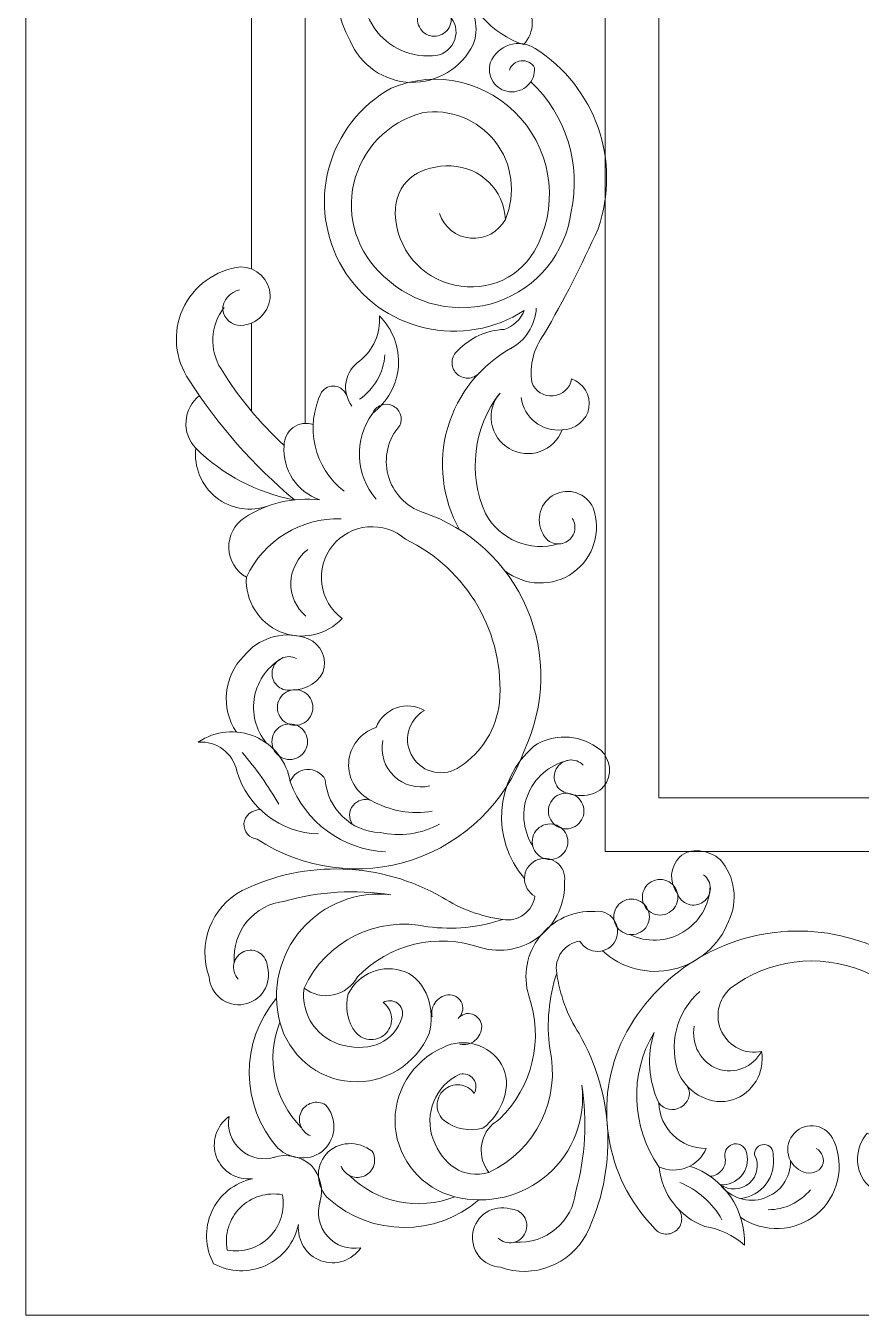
# Model space of a CAD drawing. Header units: millimetres. Extents: x 3998 to 4242, y 1224 to 1504.
# Drawn here: x 3997.8 to 4045.3, y 1381.6 to 1454.8 of the extents above; entities that cross this region are included whole.
import ezdxf

# ---------------------------------------------------------------- set-up
doc = ezdxf.new("R2010")
doc.units = ezdxf.units.MM
doc.header["$MEASUREMENT"] = 0
doc.layers.add('SITARA ALL', color=18, linetype='Continuous', true_color=0x000000)

msp = doc.modelspace()

# ---------------------------------------------------------------- linework, layer by layer
at = {"layer": 'SITARA ALL', "lineweight": 9}
for points, knots in [([(4241.836, 1503.572), (4241.836, 1503.572), (3997.836, 1503.572), (3997.836, 1503.572), (3997.836, 1503.572), (3997.836, 1381.572), (3997.836, 1381.572), (3997.836, 1381.572), (4241.836, 1381.572), (4241.836, 1381.572), (4241.836, 1381.572), (4241.836, 1503.572), (4241.836, 1503.572)], [0, 0, 0, 0, 0.25, 0.25, 0.25, 0.5, 0.5, 0.5, 0.75, 0.75, 0.75, 1, 1, 1, 1]), ([(4135.234, 1396.648), (4135.022, 1396.488), (4134.943, 1396.205), (4135.043, 1395.958), (4135.142, 1395.711), (4135.385, 1395.56), (4135.649, 1395.592), (4137.64, 1396.305), (4139.155, 1397.95), (4139.702, 1399.993), (4140.249, 1402.037), (4139.77, 1404.205), (4138.401, 1405.818), (4137.287, 1406.985), (4135.797, 1407.721), (4134.193, 1407.895), (4134.193, 1407.895), (4186.805, 1407.895), (4186.805, 1407.895), (4186.805, 1407.895), (4186.805, 1410.938), (4186.805, 1410.938), (4186.805, 1410.938), (4033.778, 1410.938), (4033.778, 1410.938), (4033.778, 1410.938), (4033.778, 1477.585), (4033.778, 1477.585), (4033.778, 1477.585), (4030.736, 1480.577), (4030.736, 1480.577), (4030.736, 1480.577), (4030.736, 1407.895), (4030.736, 1407.895), (4030.736, 1407.895), (4108.48, 1407.895), (4108.48, 1407.895), (4105.269, 1407.692), (4102.361, 1405.941), (4100.68, 1403.198)], [0, 0, 0, 0, 0.071429, 0.071429, 0.071429, 0.142857, 0.142857, 0.142857, 0.214286, 0.214286, 0.214286, 0.285714, 0.285714, 0.285714, 0.357143, 0.357143, 0.357143, 0.428571, 0.428571, 0.428571, 0.5, 0.5, 0.5, 0.571429, 0.571429, 0.571429, 0.642857, 0.642857, 0.642857, 0.714286, 0.714286, 0.714286, 0.785714, 0.785714, 0.785714, 0.857143, 0.857143, 0.857143, 1, 1, 1, 1]), ([(4026.064, 1456.165), (4026.397, 1455.841), (4026.587, 1455.399), (4026.593, 1454.935), (4026.599, 1454.471), (4026.417, 1454.023), (4026.093, 1453.692), (4024.276, 1454.312), (4022.92, 1455.847), (4022.526, 1457.725), (4021.914, 1460.222), (4022.904, 1462.84), (4025.012, 1464.311), (4021.879, 1463.572), (4019.192, 1461.572), (4017.588, 1458.781), (4016.805, 1457.605), (4016.763, 1456.085), (4017.479, 1454.868), (4018.196, 1453.65), (4019.525, 1452.948), (4020.933, 1453.061), (4021.442, 1453.065), (4021.906, 1453.357), (4022.129, 1453.815), (4022.352, 1454.273), (4022.3, 1454.813), (4021.988, 1455.216), (4022.019, 1454.904), (4021.894, 1454.597), (4021.655, 1454.395), (4021.416, 1454.192), (4021.09, 1454.121), (4020.787, 1454.203), (4020.485, 1454.285), (4020.242, 1454.51), (4020.138, 1454.806), (4020.033, 1455.101), (4020.082, 1455.431), (4020.266, 1455.685), (4020.795, 1456.426), (4021.797, 1456.65), (4022.592, 1456.207), (4023.387, 1455.763), (4023.593, 1454.544), (4023.241, 1453.705), (4022.58, 1452.354), (4021.192, 1451.513), (4019.689, 1451.553), (4018.185, 1451.593), (4016.835, 1452.529), (4016.248, 1453.913), (4014.791, 1456.525), (4015.538, 1459.819), (4017.975, 1461.552), (4019.867, 1463.137), (4021.972, 1464.45), (4024.226, 1465.455), (4026.584, 1466.17), (4028.44, 1467.997), (4029.192, 1470.344), (4029.944, 1472.69), (4029.507, 1475.24), (4028.004, 1477.193)], [0, 0, 0, 0, 0.045455, 0.045455, 0.045455, 0.090909, 0.090909, 0.090909, 0.136364, 0.136364, 0.136364, 0.181818, 0.181818, 0.181818, 0.227273, 0.227273, 0.227273, 0.272727, 0.272727, 0.272727, 0.318182, 0.318182, 0.318182, 0.363636, 0.363636, 0.363636, 0.409091, 0.409091, 0.409091, 0.454545, 0.454545, 0.454545, 0.5, 0.5, 0.5, 0.545455, 0.545455, 0.545455, 0.590909, 0.590909, 0.590909, 0.636364, 0.636364, 0.636364, 0.681818, 0.681818, 0.681818, 0.727273, 0.727273, 0.727273, 0.772727, 0.772727, 0.772727, 0.818182, 0.818182, 0.818182, 0.863636, 0.863636, 0.863636, 0.909091, 0.909091, 0.909091, 1, 1, 1, 1]), ([(4025.293, 1452.246), (4025.391, 1452.539), (4025.651, 1452.748), (4025.959, 1452.779), (4026.267, 1452.811), (4026.567, 1452.654), (4026.721, 1452.386), (4026.748, 1452.007), (4026.605, 1451.635), (4026.331, 1451.372), (4026.056, 1451.108), (4025.677, 1450.98), (4025.299, 1451.022), (4024.921, 1451.063), (4024.581, 1451.27), (4024.371, 1451.587), (4024.16, 1451.904), (4024.102, 1452.3), (4024.21, 1452.665), (4024.4, 1453.148), (4024.799, 1453.52), (4025.294, 1453.676), (4025.789, 1453.832), (4026.332, 1453.754), (4026.765, 1453.468), (4030.188, 1451.309), (4031.666, 1447.068), (4030.333, 1443.247), (4029.416, 1441.194), (4028.391, 1439.191), (4027.261, 1437.248), (4026.675, 1436.471), (4026.425, 1435.494), (4026.566, 1434.532), (4026.744, 1434.026), (4027.244, 1433.705), (4027.778, 1433.755), (4028.312, 1433.805), (4028.741, 1434.189), (4028.823, 1434.719), (4029.507, 1434.486), (4029.924, 1433.794), (4029.811, 1433.08), (4029.697, 1432.366), (4029.019, 1431.837), (4028.296, 1431.827), (4027.147, 1431.701), (4026.109, 1432.521), (4025.964, 1433.668)], [0, 0, 0, 0, 0.058824, 0.058824, 0.058824, 0.117647, 0.117647, 0.117647, 0.176471, 0.176471, 0.176471, 0.235294, 0.235294, 0.235294, 0.294118, 0.294118, 0.294118, 0.352941, 0.352941, 0.352941, 0.411765, 0.411765, 0.411765, 0.470588, 0.470588, 0.470588, 0.529412, 0.529412, 0.529412, 0.588235, 0.588235, 0.588235, 0.647059, 0.647059, 0.647059, 0.705882, 0.705882, 0.705882, 0.764706, 0.764706, 0.764706, 0.823529, 0.823529, 0.823529, 0.882353, 0.882353, 0.882353, 1, 1, 1, 1]), ([(4026.51, 1451.587), (4028.516, 1449.705), (4029.387, 1446.905), (4028.805, 1444.216), (4028.49, 1441.858), (4026.873, 1439.879), (4024.625, 1439.101), (4022.377, 1438.323), (4019.859, 1438.901), (4018.154, 1440.559), (4016.663, 1441.873), (4016.014, 1443.899), (4016.466, 1445.834), (4016.917, 1447.768), (4018.419, 1449.304), (4020.337, 1449.822), (4021.911, 1450.075), (4023.499, 1449.454), (4024.484, 1448.199), (4025.468, 1446.944), (4025.687, 1445.237), (4025.066, 1443.768), (4024.994, 1445.428), (4023.655, 1446.752), (4021.995, 1446.805), (4020.334, 1446.859), (4018.998, 1446.086), (4018.821, 1444.434), (4018.72, 1442.476), (4019.966, 1440.701), (4021.842, 1440.13), (4023.719, 1439.56), (4025.697, 1440.269), (4026.703, 1441.952), (4028.099, 1444.378), (4027.789, 1447.424), (4025.931, 1449.518), (4024.074, 1451.612), (4021.153, 1452.312), (4018.578, 1451.215), (4016.834, 1450.246), (4015.558, 1448.61), (4015.043, 1446.683), (4014.527, 1444.756), (4014.81, 1442.711), (4015.837, 1441), (4016.863, 1439.289), (4018.54, 1438.069), (4020.484, 1437.618), (4022.427, 1437.167), (4024.462, 1437.518), (4026.137, 1438.601), (4025.939, 1438.088), (4025.517, 1437.693), (4024.992, 1437.53), (4023.994, 1437.482), (4023.055, 1437.051), (4022.368, 1436.326), (4022.176, 1436.171), (4022.058, 1435.943), (4022.042, 1435.697), (4022.027, 1435.451), (4022.114, 1435.21), (4022.285, 1435.033), (4022.456, 1434.855), (4022.693, 1434.756), (4022.94, 1434.762), (4023.187, 1434.768), (4023.419, 1434.875), (4023.581, 1435.061)], [0, 0, 0, 0, 0.041667, 0.041667, 0.041667, 0.083333, 0.083333, 0.083333, 0.125, 0.125, 0.125, 0.166667, 0.166667, 0.166667, 0.208333, 0.208333, 0.208333, 0.25, 0.25, 0.25, 0.291667, 0.291667, 0.291667, 0.333333, 0.333333, 0.333333, 0.375, 0.375, 0.375, 0.416667, 0.416667, 0.416667, 0.458333, 0.458333, 0.458333, 0.5, 0.5, 0.5, 0.541667, 0.541667, 0.541667, 0.583333, 0.583333, 0.583333, 0.625, 0.625, 0.625, 0.666667, 0.666667, 0.666667, 0.708333, 0.708333, 0.708333, 0.75, 0.75, 0.75, 0.791667, 0.791667, 0.791667, 0.833333, 0.833333, 0.833333, 0.875, 0.875, 0.875, 0.916667, 0.916667, 0.916667, 1, 1, 1, 1]), ([(4025.066, 1443.768), (4024.675, 1443.054), (4023.899, 1442.638), (4023.088, 1442.709), (4022.277, 1442.78), (4021.58, 1443.338), (4021.32, 1444.109)], [0, 0, 0, 0, 0.333333, 0.333333, 0.333333, 1, 1, 1, 1]), ([(4007.493, 1430.786), (4009.02, 1429.264), (4010.973, 1428.242), (4013.094, 1427.855), (4010.766, 1429.797), (4008.75, 1432.086), (4007.117, 1434.641), (4006.292, 1435.831), (4006.153, 1437.367), (4006.751, 1438.686), (4007.349, 1440.004), (4008.61, 1440.914), (4010.049, 1441.077), (4010.949, 1441.077), (4011.686, 1440.36), (4011.711, 1439.46), (4011.737, 1438.56), (4010.948, 1437.8), (4010.049, 1437.75), (4009.53, 1437.746), (4009.092, 1438.131), (4009.03, 1438.646), (4008.968, 1439.16), (4009.467, 1439.664), (4009.972, 1439.782)], [0, 0, 0, 0, 0.111111, 0.111111, 0.111111, 0.222222, 0.222222, 0.222222, 0.333333, 0.333333, 0.333333, 0.444444, 0.444444, 0.444444, 0.555556, 0.555556, 0.555556, 0.666667, 0.666667, 0.666667, 0.777778, 0.777778, 0.777778, 1, 1, 1, 1]), ([(4010.361, 1423.459), (4009.766, 1423.802), (4009.389, 1424.428), (4009.365, 1425.115), (4009.342, 1425.802), (4009.68, 1426.456), (4010.25, 1426.839), (4011.515, 1427.662), (4013.027, 1428.021), (4014.526, 1427.855), (4013.229, 1428.304), (4012.399, 1429.574), (4012.504, 1430.942), (4011.121, 1432.22), (4009.917, 1433.68), (4008.926, 1435.282), (4008.238, 1436.364), (4008.308, 1437.764), (4009.1, 1438.773)], [0, 0, 0, 0, 0.142857, 0.142857, 0.142857, 0.285714, 0.285714, 0.285714, 0.428571, 0.428571, 0.428571, 0.571429, 0.571429, 0.571429, 0.714286, 0.714286, 0.714286, 1, 1, 1, 1]), ([(4016.356, 1433.177), (4016.057, 1433.569), (4015.934, 1434.068), (4016.019, 1434.553), (4016.103, 1435.039), (4016.388, 1435.468), (4016.802, 1435.736), (4017.573, 1436.353), (4017.99, 1437.31), (4017.916, 1438.295), (4018.675, 1437.546), (4019.068, 1436.503), (4018.992, 1435.44), (4018.916, 1434.377), (4018.374, 1433.396), (4017.518, 1432.762), (4016.462, 1431.282), (4016.547, 1429.276), (4017.727, 1427.893)], [0, 0, 0, 0, 0.142857, 0.142857, 0.142857, 0.285714, 0.285714, 0.285714, 0.428571, 0.428571, 0.428571, 0.571429, 0.571429, 0.571429, 0.714286, 0.714286, 0.714286, 1, 1, 1, 1]), ([(4022.467, 1426.161), (4021.474, 1427.922), (4021.231, 1430.009), (4021.792, 1431.952), (4022.354, 1433.894), (4023.681, 1435.534), (4025.46, 1436.495)], [0, 0, 0, 0, 0.333333, 0.333333, 0.333333, 1, 1, 1, 1]), ([(4015.91, 1428.338), (4014.201, 1429.667), (4013.665, 1432.019), (4014.625, 1433.96), (4014.798, 1434.213), (4015.099, 1434.347), (4015.402, 1434.306), (4015.706, 1434.265), (4015.962, 1434.052), (4016.062, 1433.763)], [0, 0, 0, 0, 0.25, 0.25, 0.25, 0.5, 0.5, 0.5, 1, 1, 1, 1]), ([(4028.093, 1425.35), (4026.477, 1424.877), (4024.748, 1425.595), (4023.939, 1427.073), (4022.928, 1429.331), (4023.246, 1431.965), (4024.763, 1433.919), (4024.362, 1433.451), (4024.188, 1432.829), (4024.289, 1432.221), (4024.39, 1431.612), (4024.752, 1431.081), (4025.283, 1430.768), (4025.814, 1430.454), (4026.456, 1430.391), (4027.038, 1430.596), (4027.62, 1430.801), (4028.079, 1431.25), (4028.296, 1431.827)], [0, 0, 0, 0, 0.142857, 0.142857, 0.142857, 0.285714, 0.285714, 0.285714, 0.428571, 0.428571, 0.428571, 0.571429, 0.571429, 0.571429, 0.714286, 0.714286, 0.714286, 1, 1, 1, 1]), ([(4011.612, 1427.514), (4010.605, 1427.148), (4009.481, 1427.331), (4008.642, 1427.995), (4007.802, 1428.66), (4007.368, 1429.722), (4007.493, 1430.786), (4007.099, 1431.197), (4006.896, 1431.754), (4006.934, 1432.322), (4006.972, 1432.89), (4007.249, 1433.418), (4007.694, 1433.774)], [0, 0, 0, 0, 0.2, 0.2, 0.2, 0.4, 0.4, 0.4, 0.6, 0.6, 0.6, 1, 1, 1, 1]), ([(4017.518, 1432.762), (4017.607, 1432.971), (4017.777, 1433.135), (4017.989, 1433.219), (4018.2, 1433.303), (4018.437, 1433.298), (4018.646, 1433.206), (4018.854, 1433.115), (4019.017, 1432.944), (4019.099, 1432.731), (4019.181, 1432.519), (4019.174, 1432.282), (4019.081, 1432.074), (4018.395, 1431.306), (4018.143, 1430.245), (4018.409, 1429.251), (4018.676, 1428.256), (4019.417, 1427.466), (4020.394, 1427.144)], [0, 0, 0, 0, 0.142857, 0.142857, 0.142857, 0.285714, 0.285714, 0.285714, 0.428571, 0.428571, 0.428571, 0.571429, 0.571429, 0.571429, 0.714286, 0.714286, 0.714286, 1, 1, 1, 1]), ([(4012.504, 1430.942), (4012.499, 1431.346), (4012.692, 1431.727), (4013.02, 1431.963), (4013.348, 1432.199), (4013.774, 1432.259), (4014.155, 1432.126)], [0, 0, 0, 0, 0.333333, 0.333333, 0.333333, 1, 1, 1, 1]), ([(4028.869, 1426.8), (4029.012, 1426.577), (4029.054, 1426.303), (4028.985, 1426.047), (4028.916, 1425.79), (4028.74, 1425.575), (4028.504, 1425.454), (4028.268, 1425.333), (4027.992, 1425.317), (4027.743, 1425.41), (4027.495, 1425.504), (4027.297, 1425.699), (4027.199, 1425.946), (4026.985, 1426.325), (4026.935, 1426.775), (4027.06, 1427.192), (4027.185, 1427.609), (4027.476, 1427.958), (4027.864, 1428.157), (4028.251, 1428.356), (4028.703, 1428.388), (4029.115, 1428.247), (4029.526, 1428.105), (4029.864, 1427.8), (4030.047, 1427.405), (4030.534, 1426.065), (4030.074, 1424.566), (4028.921, 1423.728), (4027.768, 1422.891), (4026.16, 1422.95), (4025.037, 1423.828)], [0, 0, 0, 0, 0.090909, 0.090909, 0.090909, 0.181818, 0.181818, 0.181818, 0.272727, 0.272727, 0.272727, 0.363636, 0.363636, 0.363636, 0.454545, 0.454545, 0.454545, 0.545455, 0.545455, 0.545455, 0.636364, 0.636364, 0.636364, 0.727273, 0.727273, 0.727273, 0.818182, 0.818182, 0.818182, 1, 1, 1, 1]), ([(4020.367, 1427.153), (4023.033, 1426.262), (4025.19, 1424.274), (4026.294, 1421.689), (4027.399, 1419.105), (4027.338, 1416.157), (4026.139, 1413.615), (4025.082, 1410.688), (4022.742, 1408.408), (4019.79, 1407.426), (4016.837, 1406.444), (4013.58, 1406.881), (4010.981, 1408.591), (4010.533, 1408.637), (4010.2, 1409.027), (4010.225, 1409.477), (4010.249, 1409.926), (4010.702, 1410.273), (4011.153, 1410.27)], [0, 0, 0, 0, 0.142857, 0.142857, 0.142857, 0.285714, 0.285714, 0.285714, 0.428571, 0.428571, 0.428571, 0.571429, 0.571429, 0.571429, 0.714286, 0.714286, 0.714286, 1, 1, 1, 1]), ([(4020.918, 1410.174), (4019.727, 1409.979), (4018.504, 1410.196), (4017.454, 1410.791), (4016.623, 1411.177), (4016.114, 1412.033), (4016.17, 1412.947), (4016.227, 1413.862), (4016.856, 1414.654), (4017.728, 1414.934), (4017.931, 1415.455), (4018.35, 1415.862), (4018.878, 1416.047), (4019.405, 1416.232), (4019.989, 1416.177), (4020.473, 1415.897), (4020.022, 1415.642), (4019.696, 1415.212), (4019.57, 1414.709), (4019.445, 1414.207), (4019.53, 1413.676), (4019.808, 1413.239), (4020.086, 1412.802), (4020.532, 1412.498), (4021.041, 1412.399), (4021.549, 1412.299), (4022.074, 1412.412), (4022.497, 1412.712), (4023.746, 1413.532), (4024.566, 1414.863), (4024.735, 1416.347), (4025.047, 1420.248), (4022.926, 1423.935), (4019.394, 1425.621), (4018.801, 1426.137), (4018.023, 1426.389), (4017.241, 1426.318), (4016.458, 1426.247), (4015.741, 1425.863), (4015.25, 1425.249), (4014.76, 1424.635), (4014.542, 1423.847), (4014.646, 1423.068), (4014.75, 1422.289), (4015.164, 1421.589), (4015.799, 1421.125), (4014.899, 1420.157), (4013.489, 1419.855), (4012.272, 1420.371), (4011.055, 1420.887), (4010.292, 1422.139), (4010.361, 1423.459), (4011.331, 1425.541), (4013.449, 1426.847), (4015.744, 1426.784)], [0, 0, 0, 0, 0.052632, 0.052632, 0.052632, 0.105263, 0.105263, 0.105263, 0.157895, 0.157895, 0.157895, 0.210526, 0.210526, 0.210526, 0.263158, 0.263158, 0.263158, 0.315789, 0.315789, 0.315789, 0.368421, 0.368421, 0.368421, 0.421053, 0.421053, 0.421053, 0.473684, 0.473684, 0.473684, 0.526316, 0.526316, 0.526316, 0.578947, 0.578947, 0.578947, 0.631579, 0.631579, 0.631579, 0.684211, 0.684211, 0.684211, 0.736842, 0.736842, 0.736842, 0.789474, 0.789474, 0.789474, 0.842105, 0.842105, 0.842105, 0.894737, 0.894737, 0.894737, 1, 1, 1, 1]), ([(4013.739, 1421.246), (4013.179, 1421.725), (4012.866, 1422.431), (4012.888, 1423.168), (4012.911, 1423.904), (4013.269, 1424.593), (4013.857, 1425.037)], [0, 0, 0, 0, 0.333333, 0.333333, 0.333333, 1, 1, 1, 1]), ([(4009.793, 1414.676), (4008.892, 1416.026), (4009.069, 1417.826), (4010.212, 1418.978), (4011.02, 1419.989), (4012.357, 1420.416), (4013.601, 1420.063), (4014.379, 1419.882), (4014.891, 1419.138), (4014.782, 1418.347), (4014.673, 1417.556), (4013.7, 1417.017), (4012.902, 1417.054), (4012.6, 1417.012), (4012.296, 1417.116), (4012.084, 1417.335), (4011.872, 1417.554), (4011.777, 1417.864), (4011.83, 1418.165), (4011.882, 1418.465), (4012.075, 1418.722), (4012.349, 1418.857), (4012.622, 1418.992), (4012.946, 1418.986), (4013.216, 1418.844)], [0, 0, 0, 0, 0.111111, 0.111111, 0.111111, 0.222222, 0.222222, 0.222222, 0.333333, 0.333333, 0.333333, 0.444444, 0.444444, 0.444444, 0.555556, 0.555556, 0.555556, 0.666667, 0.666667, 0.666667, 0.777778, 0.777778, 0.777778, 1, 1, 1, 1]), ([(4011.503, 1414.045), (4010.89, 1414.784), (4010.642, 1415.759), (4010.827, 1416.7), (4011.012, 1417.642), (4011.617, 1418.453), (4012.464, 1418.904)], [0, 0, 0, 0, 0.333333, 0.333333, 0.333333, 1, 1, 1, 1]), ([(4014.141, 1416.069), (4014.141, 1416.43), (4013.949, 1416.763), (4013.636, 1416.944), (4013.324, 1417.124), (4012.939, 1417.124), (4012.626, 1416.944), (4012.313, 1416.763), (4012.121, 1416.43), (4012.121, 1416.069), (4012.121, 1415.708), (4012.313, 1415.374), (4012.626, 1415.194), (4012.939, 1415.013), (4013.324, 1415.013), (4013.636, 1415.194), (4013.949, 1415.374), (4014.141, 1415.708), (4014.141, 1416.069)], [0, 0, 0, 0, 0.166667, 0.166667, 0.166667, 0.333333, 0.333333, 0.333333, 0.5, 0.5, 0.5, 0.666667, 0.666667, 0.666667, 0.833333, 0.833333, 0.833333, 1, 1, 1, 1]), ([(4014.458, 1408.89), (4012.308, 1408.948), (4010.438, 1410.385), (4009.825, 1412.446), (4009.617, 1413.475), (4008.674, 1414.186), (4007.628, 1414.099), (4008.579, 1414.752), (4009.798, 1414.872), (4010.857, 1414.416), (4011.916, 1413.96), (4012.669, 1412.981), (4012.848, 1411.842), (4013.699, 1409.558), (4015.824, 1407.998), (4018.258, 1407.875)], [0, 0, 0, 0, 0.166667, 0.166667, 0.166667, 0.333333, 0.333333, 0.333333, 0.5, 0.5, 0.5, 0.666667, 0.666667, 0.666667, 1, 1, 1, 1]), ([(4013.834, 1414.124), (4013.834, 1414.485), (4013.641, 1414.819), (4013.329, 1414.999), (4013.016, 1415.18), (4012.631, 1415.18), (4012.319, 1414.999), (4012.006, 1414.819), (4011.813, 1414.485), (4011.813, 1414.124), (4011.813, 1413.764), (4012.006, 1413.43), (4012.319, 1413.25), (4012.631, 1413.069), (4013.016, 1413.069), (4013.329, 1413.25), (4013.641, 1413.43), (4013.834, 1413.764), (4013.834, 1414.124)], [0, 0, 0, 0, 0.166667, 0.166667, 0.166667, 0.333333, 0.333333, 0.333333, 0.5, 0.5, 0.5, 0.666667, 0.666667, 0.666667, 0.833333, 0.833333, 0.833333, 1, 1, 1, 1]), ([(4020.782, 1411.616), (4020.054, 1411.443), (4019.287, 1411.651), (4018.746, 1412.169), (4018.205, 1412.686), (4017.965, 1413.45), (4018.107, 1414.185)], [0, 0, 0, 0, 0.333333, 0.333333, 0.333333, 1, 1, 1, 1]), ([(4026.153, 1406.358), (4024.231, 1408.583), (4024.474, 1411.948), (4026.689, 1413.882), (4027.778, 1414.58), (4029.181, 1414.556), (4030.247, 1413.822), (4030.926, 1413.401), (4031.172, 1412.533), (4030.815, 1411.819), (4030.457, 1411.104), (4029.363, 1410.906), (4028.619, 1411.197), (4028.319, 1411.253), (4028.065, 1411.45), (4027.934, 1411.726), (4027.804, 1412.001), (4027.814, 1412.325), (4027.96, 1412.593), (4028.106, 1412.86), (4028.371, 1413.042), (4028.674, 1413.082), (4028.976, 1413.122), (4029.281, 1413.013), (4029.491, 1412.792)], [0, 0, 0, 0, 0.111111, 0.111111, 0.111111, 0.222222, 0.222222, 0.222222, 0.333333, 0.333333, 0.333333, 0.444444, 0.444444, 0.444444, 0.555556, 0.555556, 0.555556, 0.666667, 0.666667, 0.666667, 0.777778, 0.777778, 0.777778, 1, 1, 1, 1]), ([(4026.622, 1408.214), (4026.041, 1409.118), (4025.954, 1410.254), (4026.391, 1411.236), (4026.827, 1412.217), (4027.738, 1412.915), (4028.798, 1413.089)], [0, 0, 0, 0, 0.333333, 0.333333, 0.333333, 1, 1, 1, 1]), ([(4021.333, 1409.444), (4020.298, 1408.889), (4019.099, 1408.72), (4017.951, 1408.967), (4016.302, 1409.028), (4014.963, 1410.323), (4014.842, 1411.969), (4014.64, 1412.351), (4014.232, 1412.58), (4013.801, 1412.551), (4013.369, 1412.522), (4012.997, 1412.248), (4012.848, 1411.842)], [0, 0, 0, 0, 0.2, 0.2, 0.2, 0.4, 0.4, 0.4, 0.6, 0.6, 0.6, 1, 1, 1, 1]), ([(4029.53, 1410.19), (4029.53, 1410.551), (4029.338, 1410.885), (4029.025, 1411.065), (4028.713, 1411.245), (4028.328, 1411.245), (4028.015, 1411.065), (4027.703, 1410.885), (4027.51, 1410.551), (4027.51, 1410.19), (4027.51, 1409.829), (4027.703, 1409.496), (4028.015, 1409.315), (4028.328, 1409.135), (4028.713, 1409.135), (4029.025, 1409.315), (4029.338, 1409.496), (4029.53, 1409.829), (4029.53, 1410.19)], [0, 0, 0, 0, 0.166667, 0.166667, 0.166667, 0.333333, 0.333333, 0.333333, 0.5, 0.5, 0.5, 0.666667, 0.666667, 0.666667, 0.833333, 0.833333, 0.833333, 1, 1, 1, 1]), ([(4016.376, 1409.444), (4016.158, 1409.77), (4016.175, 1410.2), (4016.418, 1410.508), (4016.661, 1410.816), (4017.086, 1410.928), (4017.454, 1410.791)], [0, 0, 0, 0, 0.333333, 0.333333, 0.333333, 1, 1, 1, 1]), ([(4028.615, 1408.447), (4028.615, 1408.808), (4028.423, 1409.142), (4028.11, 1409.322), (4027.798, 1409.502), (4027.413, 1409.502), (4027.1, 1409.322), (4026.788, 1409.142), (4026.595, 1408.808), (4026.595, 1408.447), (4026.595, 1408.086), (4026.788, 1407.753), (4027.1, 1407.572), (4027.413, 1407.392), (4027.798, 1407.392), (4028.11, 1407.572), (4028.423, 1407.753), (4028.615, 1408.086), (4028.615, 1408.447)], [0, 0, 0, 0, 0.166667, 0.166667, 0.166667, 0.333333, 0.333333, 0.333333, 0.5, 0.5, 0.5, 0.666667, 0.666667, 0.666667, 0.833333, 0.833333, 0.833333, 1, 1, 1, 1]), ([(4009.903, 1400.654), (4009.681, 1400.882), (4009.587, 1401.206), (4009.651, 1401.518), (4009.715, 1401.83), (4009.932, 1402.091), (4010.226, 1402.214), (4010.52, 1402.336), (4010.856, 1402.305), (4011.122, 1402.131), (4011.389, 1401.957), (4011.552, 1401.659), (4011.558, 1401.34), (4011.688, 1400.88), (4011.616, 1400.386), (4011.361, 1399.982), (4011.106, 1399.578), (4010.688, 1399.3), (4010.217, 1399.22), (4009.746, 1399.139), (4009.262, 1399.262), (4008.887, 1399.558), (4008.512, 1399.855), (4008.28, 1400.299), (4008.249, 1400.776), (4007.569, 1402.645), (4008.366, 1404.732), (4010.117, 1405.676), (4013.737, 1407.44), (4018.001, 1407.293), (4021.494, 1405.287), (4022.534, 1404.63), (4023.702, 1404.202), (4024.92, 1404.031), (4025.34, 1403.959), (4025.77, 1404.059), (4026.114, 1404.309), (4026.458, 1404.559), (4026.687, 1404.934), (4026.749, 1405.355), (4026.376, 1405.557), (4026.146, 1405.949), (4026.152, 1406.373), (4026.158, 1406.797), (4026.403, 1407.185), (4026.78, 1407.377), (4027.158, 1407.569), (4027.612, 1407.535), (4027.957, 1407.29), (4028.303, 1407.044), (4028.483, 1406.622), (4028.426, 1406.202), (4028.492, 1404.996), (4027.967, 1403.833), (4027.019, 1403.085), (4026.071, 1402.336), (4024.809, 1402.098), (4023.651, 1402.442), (4021.194, 1403.292), (4018.47, 1402.641), (4016.665, 1400.77), (4016.381, 1400.246), (4015.881, 1399.874), (4015.298, 1399.752), (4014.715, 1399.63), (4014.105, 1399.774), (4013.635, 1400.141), (4014.863, 1402.81), (4017.794, 1404.259), (4020.662, 1403.62), (4022.095, 1403.437), (4023.549, 1403.578), (4024.92, 1404.031)], [0, 0, 0, 0, 0.04, 0.04, 0.04, 0.08, 0.08, 0.08, 0.12, 0.12, 0.12, 0.16, 0.16, 0.16, 0.2, 0.2, 0.2, 0.24, 0.24, 0.24, 0.28, 0.28, 0.28, 0.32, 0.32, 0.32, 0.36, 0.36, 0.36, 0.4, 0.4, 0.4, 0.44, 0.44, 0.44, 0.48, 0.48, 0.48, 0.52, 0.52, 0.52, 0.56, 0.56, 0.56, 0.6, 0.6, 0.6, 0.64, 0.64, 0.64, 0.68, 0.68, 0.68, 0.72, 0.72, 0.72, 0.76, 0.76, 0.76, 0.8, 0.8, 0.8, 0.84, 0.84, 0.84, 0.88, 0.88, 0.88, 0.92, 0.92, 0.92, 1, 1, 1, 1]), ([(4036.323, 1406.57), (4036.568, 1406.388), (4036.711, 1406.1), (4036.708, 1405.795), (4036.706, 1405.49), (4036.555, 1405.204), (4036.307, 1405.027), (4036.059, 1404.849), (4035.741, 1404.802), (4035.451, 1404.898), (4035.162, 1404.994), (4034.935, 1405.225), (4034.843, 1405.516), (4034.345, 1406.14), (4034.404, 1407.041), (4034.98, 1407.594), (4035.556, 1408.147), (4036.654, 1407.966), (4037.257, 1407.443), (4038.112, 1406.472), (4038.301, 1405.082), (4037.737, 1403.917), (4037.199, 1402.554), (4036.026, 1401.541), (4034.599, 1401.207), (4033.171, 1400.873), (4031.662, 1401.269), (4030.576, 1402.254)], [0, 0, 0, 0, 0.1, 0.1, 0.1, 0.2, 0.2, 0.2, 0.3, 0.3, 0.3, 0.4, 0.4, 0.4, 0.5, 0.5, 0.5, 0.6, 0.6, 0.6, 0.7, 0.7, 0.7, 0.8, 0.8, 0.8, 1, 1, 1, 1]), ([(4034.865, 1405.298), (4034.865, 1405.659), (4034.673, 1405.993), (4034.36, 1406.173), (4034.048, 1406.354), (4033.663, 1406.354), (4033.35, 1406.173), (4033.037, 1405.993), (4032.845, 1405.659), (4032.845, 1405.298), (4032.845, 1404.938), (4033.037, 1404.604), (4033.35, 1404.424), (4033.663, 1404.243), (4034.048, 1404.243), (4034.36, 1404.424), (4034.673, 1404.604), (4034.865, 1404.938), (4034.865, 1405.298)], [0, 0, 0, 0, 0.166667, 0.166667, 0.166667, 0.333333, 0.333333, 0.333333, 0.5, 0.5, 0.5, 0.666667, 0.666667, 0.666667, 0.833333, 0.833333, 0.833333, 1, 1, 1, 1]), ([(4012.542, 1405.074), (4014.498, 1405.625), (4016.55, 1405.749), (4018.558, 1405.44), (4016.65, 1405.66), (4014.756, 1404.924), (4013.498, 1403.473), (4012.239, 1402.022), (4011.774, 1400.059), (4012.261, 1398.201), (4011.447, 1396.143), (4011.923, 1393.801), (4013.479, 1392.228)], [0, 0, 0, 0, 0.2, 0.2, 0.2, 0.4, 0.4, 0.4, 0.6, 0.6, 0.6, 1, 1, 1, 1]), ([(4036.701, 1405.918), (4036.657, 1404.844), (4036.075, 1403.865), (4035.153, 1403.313), (4034.232, 1402.76), (4033.086, 1402.713), (4032.118, 1403.18)], [0, 0, 0, 0, 0.333333, 0.333333, 0.333333, 1, 1, 1, 1]), ([(4024.13, 1389.681), (4023.473, 1390.514), (4023.571, 1391.714), (4024.354, 1392.431), (4024.494, 1392.512), (4024.627, 1392.606), (4024.749, 1392.713), (4026.613, 1394.525), (4027.257, 1397.251), (4026.398, 1399.705), (4026.047, 1400.86), (4026.28, 1402.115), (4027.023, 1403.067), (4027.766, 1404.02), (4028.935, 1404.551), (4030.142, 1404.492), (4030.561, 1404.552), (4030.98, 1404.375), (4031.228, 1404.031), (4031.476, 1403.688), (4031.511, 1403.23), (4031.322, 1402.851), (4031.133, 1402.471), (4030.749, 1402.228), (4030.325, 1402.219), (4029.902, 1402.21), (4029.505, 1402.441), (4029.3, 1402.812), (4028.88, 1402.748), (4028.503, 1402.518), (4028.255, 1402.172), (4028.007, 1401.827), (4027.908, 1401.398), (4027.982, 1400.979), (4028.157, 1399.761), (4028.589, 1398.595), (4029.25, 1397.557), (4031.269, 1394.071), (4031.428, 1389.808), (4029.677, 1386.181), (4028.74, 1384.427), (4026.655, 1383.625), (4024.783, 1384.297), (4024.306, 1384.325), (4023.863, 1384.555), (4023.565, 1384.929), (4023.267, 1385.303), (4023.142, 1385.788), (4023.22, 1386.26), (4023.299, 1386.731), (4023.574, 1387.148), (4023.977, 1387.405), (4024.38, 1387.662), (4024.876, 1387.735), (4025.336, 1387.608), (4025.655, 1387.604), (4025.951, 1387.442), (4026.127, 1387.177), (4026.303, 1386.911), (4026.335, 1386.573), (4026.214, 1386.279), (4026.094, 1385.984), (4025.835, 1385.768), (4025.523, 1385.702), (4025.212, 1385.636), (4024.886, 1385.73), (4024.656, 1385.951)], [0, 0, 0, 0, 0.043478, 0.043478, 0.043478, 0.086957, 0.086957, 0.086957, 0.130435, 0.130435, 0.130435, 0.173913, 0.173913, 0.173913, 0.217391, 0.217391, 0.217391, 0.26087, 0.26087, 0.26087, 0.304348, 0.304348, 0.304348, 0.347826, 0.347826, 0.347826, 0.391304, 0.391304, 0.391304, 0.434783, 0.434783, 0.434783, 0.478261, 0.478261, 0.478261, 0.521739, 0.521739, 0.521739, 0.565217, 0.565217, 0.565217, 0.608696, 0.608696, 0.608696, 0.652174, 0.652174, 0.652174, 0.695652, 0.695652, 0.695652, 0.73913, 0.73913, 0.73913, 0.782609, 0.782609, 0.782609, 0.826087, 0.826087, 0.826087, 0.869565, 0.869565, 0.869565, 0.913043, 0.913043, 0.913043, 1, 1, 1, 1]), ([(4033.243, 1404.183), (4033.243, 1404.544), (4033.05, 1404.878), (4032.738, 1405.058), (4032.425, 1405.239), (4032.04, 1405.239), (4031.728, 1405.058), (4031.415, 1404.878), (4031.222, 1404.544), (4031.222, 1404.183), (4031.222, 1403.823), (4031.415, 1403.489), (4031.728, 1403.309), (4032.04, 1403.128), (4032.425, 1403.128), (4032.738, 1403.309), (4033.05, 1403.489), (4033.243, 1403.823), (4033.243, 1404.183)], [0, 0, 0, 0, 0.166667, 0.166667, 0.166667, 0.333333, 0.333333, 0.333333, 0.5, 0.5, 0.5, 0.666667, 0.666667, 0.666667, 0.833333, 0.833333, 0.833333, 1, 1, 1, 1]), ([(4034.878, 1387.603), (4035.031, 1387.42), (4035.102, 1387.183), (4035.075, 1386.946), (4035.048, 1386.709), (4034.924, 1386.493), (4034.734, 1386.349), (4034.544, 1386.206), (4034.303, 1386.147), (4034.067, 1386.186), (4033.832, 1386.225), (4033.623, 1386.36), (4033.489, 1386.557), (4030.707, 1389.432), (4030.029, 1393.749), (4031.791, 1397.341), (4033.664, 1400.983), (4037.386, 1403.302), (4041.481, 1403.379), (4045.575, 1403.456), (4049.405, 1401.236), (4051.414, 1397.667), (4051.903, 1396.848), (4052.701, 1396.262), (4053.628, 1396.04), (4054.555, 1395.818), (4055.529, 1395.977), (4056.335, 1396.486), (4056.579, 1396.633), (4056.892, 1396.591), (4057.09, 1396.387), (4057.289, 1396.182), (4057.311, 1395.855), (4057.157, 1395.616)], [0, 0, 0, 0, 0.083333, 0.083333, 0.083333, 0.166667, 0.166667, 0.166667, 0.25, 0.25, 0.25, 0.333333, 0.333333, 0.333333, 0.416667, 0.416667, 0.416667, 0.5, 0.5, 0.5, 0.583333, 0.583333, 0.583333, 0.666667, 0.666667, 0.666667, 0.75, 0.75, 0.75, 0.833333, 0.833333, 0.833333, 1, 1, 1, 1]), ([(4058.6, 1392.979), (4058.797, 1393.136), (4058.834, 1393.422), (4058.681, 1393.624), (4058.529, 1393.825), (4058.409, 1393.943), (4058.203, 1393.796), (4055.582, 1393.088), (4052.789, 1394.034), (4051.135, 1396.188), (4052.518, 1393.571), (4052.561, 1390.447), (4051.253, 1387.793), (4050.843, 1387.224), (4050.125, 1386.967), (4049.447, 1387.146), (4048.77, 1387.325), (4048.271, 1387.918), (4048.195, 1388.615), (4047.301, 1388.105), (4046.17, 1388.313), (4045.515, 1389.107), (4044.861, 1389.901), (4044.937, 1391.122), (4045.608, 1391.902), (4046.645, 1391.326), (4047.922, 1391.404), (4048.881, 1392.103), (4049.839, 1392.802), (4050.308, 1393.976), (4050.077, 1395.14), (4049.67, 1397.822), (4047.88, 1400.092), (4045.366, 1401.112), (4042.852, 1402.133), (4040.009, 1401.77), (4037.847, 1400.13), (4037.137, 1399.509), (4036.937, 1398.486), (4037.362, 1397.644), (4037.787, 1396.802), (4038.69, 1396.347), (4039.611, 1396.549), (4039.826, 1395.349), (4039.122, 1394.175), (4037.963, 1393.799), (4036.804, 1393.423), (4035.469, 1394.134), (4034.938, 1395.23), (4034.298, 1396.89), (4034.765, 1398.775), (4036.104, 1399.946)], [0, 0, 0, 0, 0.055556, 0.055556, 0.055556, 0.111111, 0.111111, 0.111111, 0.166667, 0.166667, 0.166667, 0.222222, 0.222222, 0.222222, 0.277778, 0.277778, 0.277778, 0.333333, 0.333333, 0.333333, 0.388889, 0.388889, 0.388889, 0.444444, 0.444444, 0.444444, 0.5, 0.5, 0.5, 0.555556, 0.555556, 0.555556, 0.611111, 0.611111, 0.611111, 0.666667, 0.666667, 0.666667, 0.722222, 0.722222, 0.722222, 0.777778, 0.777778, 0.777778, 0.833333, 0.833333, 0.833333, 0.888889, 0.888889, 0.888889, 1, 1, 1, 1]), ([(4013.635, 1400.141), (4013.427, 1398.624), (4014.418, 1397.202), (4015.913, 1396.873), (4017.408, 1396.543), (4018.763, 1397.045), (4019.212, 1398.509), (4019.283, 1398.797), (4019.174, 1399.101), (4018.935, 1399.278), (4018.697, 1399.456), (4018.38, 1399.476), (4018.123, 1399.326), (4018.393, 1399.134), (4018.568, 1398.837), (4018.605, 1398.508), (4018.641, 1398.179), (4018.534, 1397.848), (4018.313, 1397.602), (4018.091, 1397.356), (4017.775, 1397.216), (4017.444, 1397.218), (4017.113, 1397.219), (4016.798, 1397.363), (4016.578, 1397.612), (4016.094, 1398.235), (4015.935, 1399.051), (4016.148, 1399.811), (4016.732, 1401.004), (4018.133, 1401.55), (4019.371, 1401.067), (4020.608, 1400.584), (4021.114, 1398.837), (4020.737, 1397.563), (4019.991, 1395.798), (4018.206, 1394.701), (4016.294, 1394.834), (4014.382, 1394.967), (4012.754, 1396.349), (4012.261, 1398.201)], [0, 0, 0, 0, 0.071429, 0.071429, 0.071429, 0.142857, 0.142857, 0.142857, 0.214286, 0.214286, 0.214286, 0.285714, 0.285714, 0.285714, 0.357143, 0.357143, 0.357143, 0.428571, 0.428571, 0.428571, 0.5, 0.5, 0.5, 0.571429, 0.571429, 0.571429, 0.642857, 0.642857, 0.642857, 0.714286, 0.714286, 0.714286, 0.785714, 0.785714, 0.785714, 0.857143, 0.857143, 0.857143, 1, 1, 1, 1]), ([(4029.067, 1388.605), (4029.611, 1390.563), (4029.729, 1392.614), (4029.412, 1394.622), (4029.644, 1392.719), (4028.921, 1390.824), (4027.48, 1389.559), (4026.039, 1388.294), (4024.052, 1387.825), (4022.194, 1388.3), (4020.336, 1388.767), (4018.979, 1390.364), (4018.818, 1392.274), (4018.658, 1394.183), (4019.774, 1396.004), (4021.529, 1396.774), (4022.72, 1397.362), (4024.163, 1396.94), (4024.848, 1395.802), (4025.534, 1394.664), (4024.868, 1392.971), (4023.792, 1392.193), (4023.033, 1391.977), (4022.216, 1392.134), (4021.591, 1392.616), (4021.342, 1392.834), (4021.197, 1393.148), (4021.194, 1393.479), (4021.191, 1393.81), (4021.331, 1394.128), (4021.576, 1394.35), (4021.821, 1394.573), (4022.149, 1394.68), (4022.478, 1394.645), (4022.808, 1394.611), (4023.107, 1394.435), (4023.3, 1394.166), (4023.448, 1394.425), (4023.427, 1394.746), (4023.247, 1394.982), (4023.066, 1395.219), (4022.767, 1395.326), (4022.479, 1395.252), (4021.092, 1394.605), (4020.434, 1393.002), (4020.967, 1391.567), (4021.5, 1390.132), (4022.657, 1389.265), (4024.13, 1389.681), (4026.797, 1390.922), (4028.238, 1393.851), (4027.586, 1396.72), (4027.398, 1398.151), (4027.534, 1399.607), (4027.982, 1400.979)], [0, 0, 0, 0, 0.052632, 0.052632, 0.052632, 0.105263, 0.105263, 0.105263, 0.157895, 0.157895, 0.157895, 0.210526, 0.210526, 0.210526, 0.263158, 0.263158, 0.263158, 0.315789, 0.315789, 0.315789, 0.368421, 0.368421, 0.368421, 0.421053, 0.421053, 0.421053, 0.473684, 0.473684, 0.473684, 0.526316, 0.526316, 0.526316, 0.578947, 0.578947, 0.578947, 0.631579, 0.631579, 0.631579, 0.684211, 0.684211, 0.684211, 0.736842, 0.736842, 0.736842, 0.789474, 0.789474, 0.789474, 0.842105, 0.842105, 0.842105, 0.894737, 0.894737, 0.894737, 1, 1, 1, 1]), ([(4014.005, 1391.759), (4013.748, 1391.856), (4013.543, 1392.057), (4013.44, 1392.312), (4013.338, 1392.568), (4013.348, 1392.856), (4013.468, 1393.104), (4013.587, 1393.352), (4013.805, 1393.538), (4014.069, 1393.617), (4014.332, 1393.697), (4014.618, 1393.661), (4014.855, 1393.52), (4015.521, 1392.79), (4015.486, 1391.663), (4014.777, 1390.975), (4014.067, 1390.287), (4012.863, 1390.367), (4012.154, 1391.056), (4010.008, 1393.471), (4009.976, 1397.104), (4012.074, 1399.561)], [0, 0, 0, 0, 0.125, 0.125, 0.125, 0.25, 0.25, 0.25, 0.375, 0.375, 0.375, 0.5, 0.5, 0.5, 0.625, 0.625, 0.625, 0.75, 0.75, 0.75, 1, 1, 1, 1]), ([(4020.912, 1398.514), (4020.849, 1398.819), (4020.926, 1399.136), (4021.122, 1399.378), (4021.318, 1399.619), (4021.614, 1399.76), (4021.925, 1399.761), (4022.238, 1399.749), (4022.511, 1399.545), (4022.613, 1399.249), (4022.714, 1398.953), (4022.618, 1398.621), (4022.379, 1398.419), (4022.578, 1398.661), (4022.905, 1398.755), (4023.202, 1398.657), (4023.5, 1398.559), (4023.706, 1398.283), (4023.723, 1397.97), (4023.723, 1397.659), (4023.584, 1397.364), (4023.343, 1397.167), (4023.103, 1396.969), (4022.784, 1396.891), (4022.479, 1396.952)], [0, 0, 0, 0, 0.111111, 0.111111, 0.111111, 0.222222, 0.222222, 0.222222, 0.333333, 0.333333, 0.333333, 0.444444, 0.444444, 0.444444, 0.555556, 0.555556, 0.555556, 0.666667, 0.666667, 0.666667, 0.777778, 0.777778, 0.777778, 1, 1, 1, 1]), ([(4039.611, 1396.549), (4039.14, 1395.651), (4038.085, 1395.23), (4037.125, 1395.557), (4036.166, 1395.884), (4035.61, 1396.975), (4035.784, 1397.974)], [0, 0, 0, 0, 0.333333, 0.333333, 0.333333, 1, 1, 1, 1]), ([(4035.547, 1390.035), (4037.459, 1389.389), (4038.721, 1387.561), (4038.65, 1385.544), (4038.013, 1386.11), (4037.228, 1386.481), (4036.386, 1386.614), (4034.945, 1387.139), (4033.939, 1388.455), (4033.807, 1389.983), (4032.208, 1392.247), (4032.093, 1395.244), (4033.51, 1397.626), (4033.096, 1396.306), (4033.192, 1394.88), (4033.78, 1393.628)], [0, 0, 0, 0, 0.166667, 0.166667, 0.166667, 0.333333, 0.333333, 0.333333, 0.5, 0.5, 0.5, 0.666667, 0.666667, 0.666667, 1, 1, 1, 1]), ([(4033.807, 1389.983), (4034.301, 1389.765), (4034.861, 1389.753), (4035.363, 1389.952), (4035.865, 1390.15), (4036.266, 1390.54), (4036.476, 1391.037), (4035.024, 1391.025), (4033.827, 1392.176), (4033.78, 1393.628), (4034.069, 1393.233), (4034.612, 1393.125), (4035.031, 1393.379), (4035.449, 1393.633), (4035.649, 1394.058), (4035.433, 1394.497)], [0, 0, 0, 0, 0.166667, 0.166667, 0.166667, 0.333333, 0.333333, 0.333333, 0.5, 0.5, 0.5, 0.666667, 0.666667, 0.666667, 1, 1, 1, 1]), ([(4014.552, 1388.031), (4014.329, 1387.346), (4014.485, 1386.595), (4014.962, 1386.055), (4015.438, 1385.516), (4016.157, 1385.267), (4016.864, 1385.403), (4016.364, 1384.667), (4015.43, 1384.363), (4014.594, 1384.665), (4013.757, 1384.966), (4013.235, 1385.834), (4013.32, 1386.719), (4013.102, 1385.699), (4012.418, 1384.84), (4011.471, 1384.402), (4010.525, 1383.964), (4009.42, 1384), (4008.502, 1384.495), (4008.002, 1385.41), (4007.963, 1386.508), (4008.396, 1387.457), (4008.829, 1388.406), (4009.691, 1389.097), (4010.71, 1389.32), (4009.827, 1389.215), (4008.986, 1389.722), (4008.665, 1390.551), (4008.345, 1391.38), (4008.658, 1392.343), (4009.382, 1392.859), (4009.251, 1392.152), (4009.504, 1391.427), (4010.047, 1390.955), (4010.59, 1390.482), (4011.335, 1390.329), (4012.018, 1390.557)], [0, 0, 0, 0, 0.076923, 0.076923, 0.076923, 0.153846, 0.153846, 0.153846, 0.230769, 0.230769, 0.230769, 0.307692, 0.307692, 0.307692, 0.384615, 0.384615, 0.384615, 0.461538, 0.461538, 0.461538, 0.538462, 0.538462, 0.538462, 0.615385, 0.615385, 0.615385, 0.692308, 0.692308, 0.692308, 0.769231, 0.769231, 0.769231, 0.846154, 0.846154, 0.846154, 1, 1, 1, 1]), ([(4042.723, 1391.033), (4043.075, 1390.846), (4043.221, 1390.418), (4043.059, 1390.055), (4042.897, 1389.691), (4042.383, 1389.558), (4042.008, 1389.694), (4041.574, 1389.846), (4041.246, 1390.208), (4041.138, 1390.655), (4041.03, 1391.103), (4041.16, 1391.577), (4041.479, 1391.91), (4041.797, 1392.242), (4042.262, 1392.39), (4042.714, 1392.302), (4043.166, 1392.214), (4043.544, 1391.899), (4043.714, 1391.471), (4044.36, 1390.019), (4043.963, 1388.314), (4042.742, 1387.297), (4041.521, 1386.28), (4039.726, 1386.23), (4038.414, 1387.128)], [0, 0, 0, 0, 0.111111, 0.111111, 0.111111, 0.222222, 0.222222, 0.222222, 0.333333, 0.333333, 0.333333, 0.444444, 0.444444, 0.444444, 0.555556, 0.555556, 0.555556, 0.666667, 0.666667, 0.666667, 0.777778, 0.777778, 0.777778, 1, 1, 1, 1]), ([(4023.555, 1388.118), (4021.107, 1386.009), (4017.474, 1386.034), (4015.05, 1388.17), (4014.318, 1388.833), (4014.245, 1389.959), (4014.887, 1390.711), (4015.528, 1391.462), (4016.734, 1391.497), (4017.505, 1390.878), (4017.647, 1390.643), (4017.684, 1390.358), (4017.606, 1390.094), (4017.528, 1389.83), (4017.341, 1389.611), (4017.093, 1389.49), (4016.846, 1389.369), (4016.559, 1389.358), (4016.303, 1389.459), (4016.047, 1389.561), (4015.845, 1389.766), (4015.747, 1390.023)], [0, 0, 0, 0, 0.125, 0.125, 0.125, 0.25, 0.25, 0.25, 0.375, 0.375, 0.375, 0.5, 0.5, 0.5, 0.625, 0.625, 0.625, 0.75, 0.75, 0.75, 1, 1, 1, 1]), ([(4011.912, 1390.525), (4012.656, 1390.77), (4013.475, 1390.593), (4014.053, 1390.065), (4014.584, 1389.489), (4014.763, 1388.67), (4014.521, 1387.925)], [0, 0, 0, 0, 0.333333, 0.333333, 0.333333, 1, 1, 1, 1]), ([(4036.691, 1389.458), (4036.96, 1389.471), (4037.209, 1389.602), (4037.373, 1389.815), (4037.536, 1390.029), (4037.597, 1390.303), (4037.538, 1390.565), (4037.508, 1390.732), (4037.546, 1390.903), (4037.645, 1391.041), (4037.744, 1391.178), (4037.895, 1391.269), (4038.062, 1391.293), (4038.23, 1391.317), (4038.4, 1391.272), (4038.533, 1391.168), (4038.666, 1391.064), (4038.751, 1390.909), (4038.769, 1390.741), (4038.876, 1390.297), (4038.765, 1389.828), (4038.468, 1389.48), (4038.172, 1389.132), (4037.723, 1388.948), (4037.267, 1388.983), (4037.846, 1388.214), (4038.855, 1387.905), (4039.765, 1388.218), (4040.676, 1388.532), (4041.28, 1389.37), (4041.262, 1390.333)], [0, 0, 0, 0, 0.090909, 0.090909, 0.090909, 0.181818, 0.181818, 0.181818, 0.272727, 0.272727, 0.272727, 0.363636, 0.363636, 0.363636, 0.454545, 0.454545, 0.454545, 0.545455, 0.545455, 0.545455, 0.636364, 0.636364, 0.636364, 0.727273, 0.727273, 0.727273, 0.818182, 0.818182, 0.818182, 1, 1, 1, 1]), ([(4038.429, 1388.189), (4039.004, 1388.261), (4039.525, 1388.562), (4039.873, 1389.025), (4040.221, 1389.488), (4040.366, 1390.069), (4040.275, 1390.641), (4040.3, 1390.792), (4040.259, 1390.947), (4040.161, 1391.065), (4040.064, 1391.184), (4039.921, 1391.255), (4039.767, 1391.26), (4039.614, 1391.265), (4039.466, 1391.204), (4039.361, 1391.092), (4039.256, 1390.98), (4039.204, 1390.829), (4039.219, 1390.676), (4039.504, 1390.135), (4039.383, 1389.47), (4038.926, 1389.065), (4038.468, 1388.659), (4037.77, 1388.635), (4037.267, 1388.983)], [0, 0, 0, 0, 0.111111, 0.111111, 0.111111, 0.222222, 0.222222, 0.222222, 0.333333, 0.333333, 0.333333, 0.444444, 0.444444, 0.444444, 0.555556, 0.555556, 0.555556, 0.666667, 0.666667, 0.666667, 0.777778, 0.777778, 0.777778, 1, 1, 1, 1]), ([(4012.406, 1388.411), (4012.573, 1387.54), (4012.299, 1386.643), (4011.674, 1386.013), (4011.048, 1385.384), (4010.145, 1385.106), (4009.273, 1385.268), (4009.105, 1386.139), (4009.379, 1387.037), (4010.005, 1387.666), (4010.63, 1388.295), (4011.533, 1388.574), (4012.406, 1388.411)], [0, 0, 0, 0, 0.25, 0.25, 0.25, 0.5, 0.5, 0.5, 0.75, 0.75, 0.75, 1, 1, 1, 1])]:
    msp.add_open_spline(points, degree=3, knots=knots, dxfattribs=at)
for points in [[(4010.653, 1494.378), (4010.653, 1494.378), (4010.653, 1440.945), (4010.653, 1440.945)], [(4013.696, 1488.649), (4013.696, 1488.649), (4013.696, 1432.194), (4013.696, 1432.194)], [(4026.824, 1438.743), (4026.775, 1437.76), (4026.206, 1436.876), (4025.332, 1436.424)], [(4010.653, 1437.882), (4010.653, 1437.882), (4010.653, 1432.887), (4010.653, 1432.887)], [(4018.226, 1436.079), (4018.152, 1435.065), (4017.62, 1434.138), (4016.782, 1433.561)], [(4010.125, 1413.51), (4010.909, 1412.6), (4011.607, 1411.617), (4012.209, 1410.577)], [(4009.674, 1401.608), (4009.529, 1403.356), (4010.814, 1404.898), (4012.559, 1405.076)], [(4022.194, 1388.3), (4020.142, 1387.479), (4017.796, 1387.95), (4016.218, 1389.498)], [(4029.069, 1388.621), (4028.899, 1386.875), (4027.359, 1385.588), (4025.61, 1385.725)], [(4034.968, 1389.106), (4035.983, 1388.694), (4036.827, 1387.948), (4037.36, 1386.992)], [(4042.385, 1388.697), (4041.802, 1387.977), (4040.923, 1387.559), (4039.996, 1387.562)]]:
    msp.add_open_spline(points, degree=3, dxfattribs=at)

doc.saveas('drawing.dxf')
